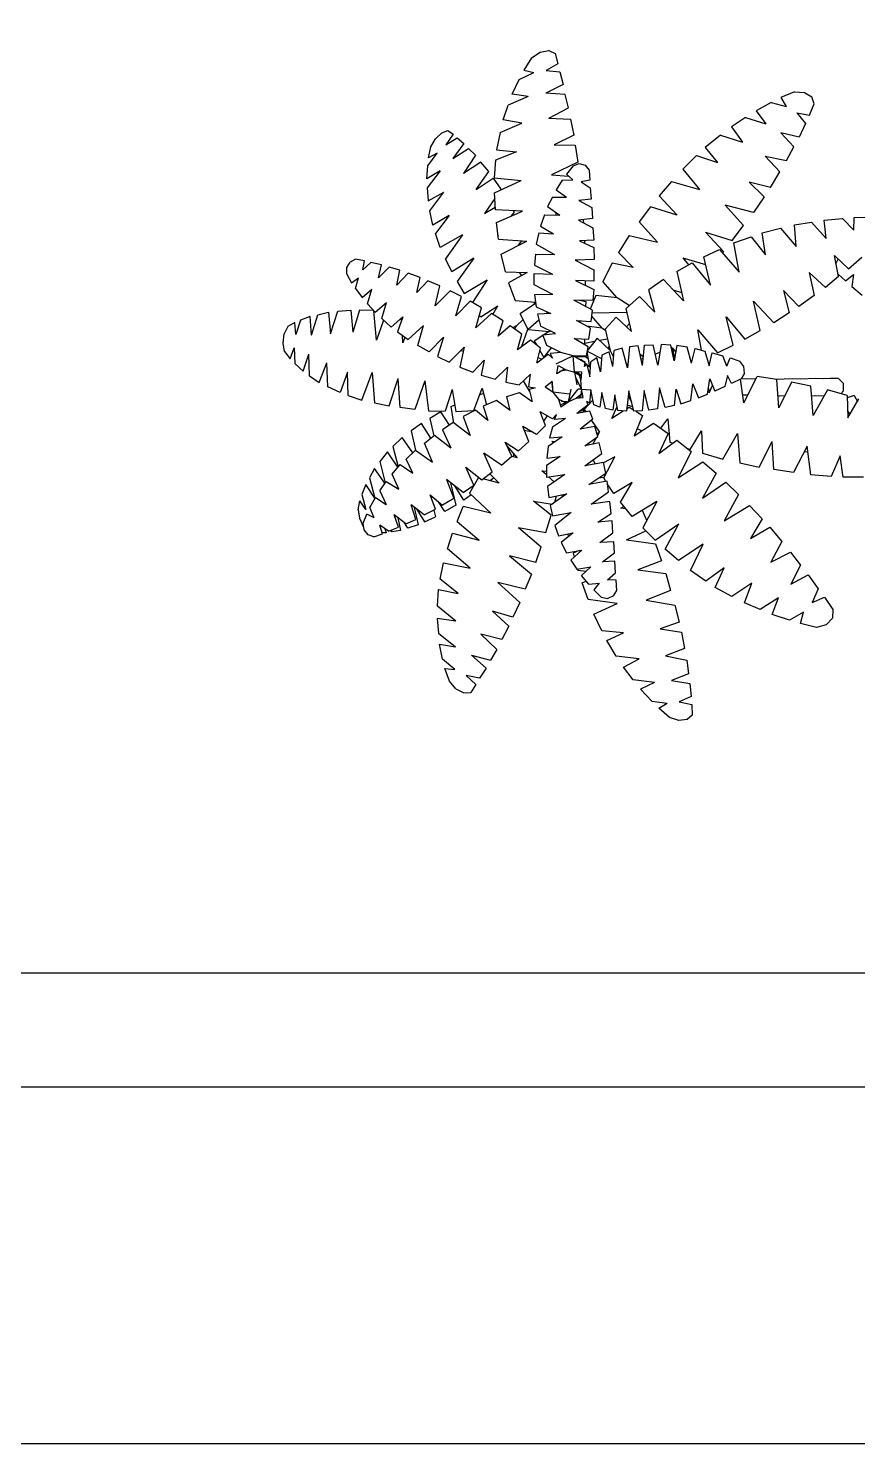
# Model space of a CAD drawing. Header units: inches. Extents: x -0.3 to 32.3, y -27.3 to 12.1.
# Drawn here: x 25.444 to 26.901, y -21.285 to -18.799 of the extents above; entities that cross this region are included whole.
import ezdxf

# ---------------------------------------------------------------- set-up
doc = ezdxf.new("R2010")
doc.units = ezdxf.units.IN
doc.header["$MEASUREMENT"] = 0
doc.layers.add('FUR', color=13, linetype='Continuous')

# ---------------------------------------------------------------- blocks, each defined once
blk = doc.blocks.new('02PTRX27')
at = {"color": 3, "linetype": 'ByBlock'}
for p, q in [((-0.4727, 0.4815), (-0.484, 0.4633)), ((-0.4727, 0.4815), (-0.4604, 0.4898)), ((-0.4604, 0.4898), (-0.4477, 0.4923)), ((-0.4477, 0.4923), (-0.4384, 0.4879)), ((-0.4384, 0.4879), (-0.4342, 0.4727)), ((-0.491, 0.4499), (-0.4695, 0.4599)), ((-0.484, 0.4633), (-0.4695, 0.4599)), ((-0.4342, 0.4727), (-0.4516, 0.4632)), ((-0.4516, 0.4632), (-0.4316, 0.461)), ((-0.4316, 0.461), (-0.4268, 0.4423)), ((-0.5012, 0.4284), (-0.491, 0.4499)), ((-0.4268, 0.4423), (-0.4521, 0.4297)), ((-0.4778, 0.4249), (-0.5071, 0.4124)), ((-0.4778, 0.4249), (-0.5012, 0.4284)), ((-0.4237, 0.4281), (-0.4521, 0.4297)), ((-0.4188, 0.4086), (-0.4237, 0.4281)), ((-0.1222, 0.4161), (-0.1442, 0.4042)), ((-0.1222, 0.4161), (-0.1001, 0.4102)), ((-0.088, 0.4318), (-0.1081, 0.4234)), ((-0.1081, 0.4234), (-0.1001, 0.4102)), ((-0.088, 0.4318), (-0.0737, 0.431)), ((-0.0737, 0.431), (-0.063, 0.4245)), ((-0.0592, 0.4141), (-0.063, 0.4245)), ((-0.5146, 0.3906), (-0.5071, 0.4124)), ((-0.4474, 0.3933), (-0.4188, 0.4086)), ((-0.1596, 0.3944), (-0.1805, 0.3808)), ((-0.1596, 0.3944), (-0.1299, 0.3852)), ((-0.1442, 0.4042), (-0.1299, 0.3852)), ((-0.0849, 0.4009), (-0.0662, 0.3975)), ((-0.0849, 0.4009), (-0.072, 0.3854)), ((-0.0662, 0.3975), (-0.0592, 0.4141)), ((-0.6042, 0.3718), (-0.5956, 0.3751)), ((-0.5956, 0.3751), (-0.5876, 0.3697)), ((-0.519, 0.3723), (-0.4873, 0.3858)), ((-0.4873, 0.3858), (-0.5146, 0.3906)), ((-0.4474, 0.3933), (-0.4158, 0.3917)), ((-0.4158, 0.3917), (-0.4111, 0.3684)), ((-0.1805, 0.3808), (-0.1644, 0.3582)), ((-0.072, 0.3854), (-0.0814, 0.3656)), ((-0.6204, 0.3514), (-0.6136, 0.3629)), ((-0.6136, 0.3629), (-0.6042, 0.3718)), ((-0.5876, 0.3697), (-0.5982, 0.3544)), ((-0.5982, 0.3544), (-0.5819, 0.3647)), ((-0.572, 0.3563), (-0.5879, 0.334)), ((-0.5819, 0.3647), (-0.572, 0.3563)), ((-0.519, 0.3723), (-0.524, 0.3471)), ((-0.4111, 0.3684), (-0.44, 0.3541)), ((-0.44, 0.3541), (-0.4089, 0.3535)), ((-0.4089, 0.3535), (-0.405, 0.3289)), ((-0.1966, 0.3682), (-0.2186, 0.3505)), ((-0.1966, 0.3682), (-0.1644, 0.3582)), ((-0.0893, 0.3511), (-0.1083, 0.3719)), ((-0.0814, 0.3656), (-0.1083, 0.3719)), ((-0.6248, 0.3235), (-0.6112, 0.342)), ((-0.6237, 0.3351), (-0.6204, 0.3514)), ((-0.6112, 0.342), (-0.6237, 0.3351)), ((-0.5879, 0.334), (-0.565, 0.3491)), ((-0.5549, 0.3389), (-0.5724, 0.3125)), ((-0.565, 0.3491), (-0.5549, 0.3389)), ((-0.5256, 0.3316), (-0.5274, 0.3059)), ((-0.495, 0.3438), (-0.5256, 0.3316)), ((-0.524, 0.3471), (-0.495, 0.3438)), ((-0.2313, 0.3387), (-0.2516, 0.3188)), ((-0.2313, 0.3387), (-0.2007, 0.3282)), ((-0.2186, 0.3505), (-0.2007, 0.3282)), ((-0.1309, 0.3376), (-0.1096, 0.3147)), ((-0.1309, 0.3376), (-0.0997, 0.3311)), ((-0.0997, 0.3311), (-0.0893, 0.3511)), ((-0.6259, 0.3046), (-0.6248, 0.3235)), ((-0.6064, 0.3162), (-0.6259, 0.3046)), ((-0.6064, 0.3162), (-0.6255, 0.2912)), ((-0.5469, 0.329), (-0.5724, 0.3125)), ((-0.5537, 0.2887), (-0.5355, 0.3151)), ((-0.5355, 0.3151), (-0.5469, 0.329)), ((-0.405, 0.3289), (-0.4435, 0.3101)), ((-0.4122, 0.3234), (-0.4219, 0.3114)), ((-0.4219, 0.3114), (-0.4125, 0.3032)), ((-0.4122, 0.3234), (-0.4032, 0.3267)), ((-0.4032, 0.3267), (-0.3944, 0.3244)), ((-0.3944, 0.3244), (-0.3887, 0.3172)), ((-0.3887, 0.3172), (-0.3874, 0.3023)), ((-0.2516, 0.3188), (-0.2269, 0.2887)), ((-0.1233, 0.292), (-0.1096, 0.3147)), ((-0.6255, 0.2912), (-0.6242, 0.2725)), ((-0.5537, 0.2887), (-0.5289, 0.3054)), ((-0.5289, 0.3054), (-0.5176, 0.2891)), ((-0.5274, 0.3059), (-0.4879, 0.3018)), ((-0.5271, 0.2841), (-0.4879, 0.3018)), ((-0.4435, 0.3101), (-0.4186, 0.3084)), ((-0.4279, 0.3024), (-0.4369, 0.2883)), ((-0.4279, 0.3024), (-0.4125, 0.3032)), ((-0.3874, 0.3023), (-0.4001, 0.3)), ((-0.4001, 0.3), (-0.3871, 0.2915)), ((-0.3871, 0.2915), (-0.3856, 0.2747)), ((-0.2679, 0.3007), (-0.2859, 0.2797)), ((-0.2679, 0.3007), (-0.2269, 0.2887)), ((-0.1543, 0.2997), (-0.1327, 0.2782)), ((-0.1233, 0.292), (-0.1543, 0.2997)), ((-0.6242, 0.2725), (-0.6013, 0.2849)), ((-0.6216, 0.2576), (-0.6013, 0.2849)), ((-0.5267, 0.2758), (-0.5417, 0.2535)), ((-0.5256, 0.2593), (-0.5271, 0.2841)), ((-0.5176, 0.2891), (-0.5183, 0.288)), ((-0.4424, 0.2778), (-0.4496, 0.2638)), ((-0.4424, 0.2778), (-0.4217, 0.2777)), ((-0.4369, 0.2883), (-0.4217, 0.2777)), ((-0.3856, 0.2747), (-0.4039, 0.2729)), ((-0.4039, 0.2729), (-0.3849, 0.2626)), ((-0.2859, 0.2797), (-0.2597, 0.2514)), ((-0.1327, 0.2782), (-0.1483, 0.2552)), ((-0.6174, 0.2367), (-0.6216, 0.2576)), ((-0.5934, 0.2506), (-0.6174, 0.2367)), ((-0.5934, 0.2506), (-0.6134, 0.2244)), ((-0.5417, 0.2535), (-0.526, 0.2632)), ((-0.486, 0.2572), (-0.5256, 0.2593)), ((-0.524, 0.2406), (-0.486, 0.2572)), ((-0.502, 0.2501), (-0.4979, 0.2558)), ((-0.4979, 0.2558), (-0.4992, 0.2578)), ((-0.4541, 0.2517), (-0.4598, 0.2354)), ((-0.4541, 0.2517), (-0.4316, 0.2513)), ((-0.4496, 0.2638), (-0.4316, 0.2513)), ((-0.4367, 0.2513), (-0.4369, 0.2549)), ((-0.3849, 0.2626), (-0.3836, 0.2462)), ((-0.2989, 0.2634), (-0.3154, 0.2414)), ((-0.2597, 0.2514), (-0.2989, 0.2634)), ((-0.1627, 0.2361), (-0.1895, 0.2657)), ((-0.1483, 0.2552), (-0.1895, 0.2657)), ((-0.521, 0.216), (-0.524, 0.2406)), ((-0.4598, 0.2354), (-0.4408, 0.224)), ((-0.3836, 0.2462), (-0.4041, 0.244)), ((-0.4041, 0.244), (-0.383, 0.2329)), ((-0.3966, 0.2398), (-0.3968, 0.2447)), ((-0.383, 0.2329), (-0.3819, 0.2148)), ((-0.3154, 0.2414), (-0.2886, 0.2117)), ((-0.1792, 0.2141), (-0.1627, 0.2361)), ((-0.1354, 0.2253), (-0.1085, 0.2321)), ((-0.1085, 0.2321), (-0.0858, 0.2056)), ((-0.0883, 0.237), (-0.0634, 0.2409)), ((-0.0858, 0.2056), (-0.0883, 0.237)), ((-0.042, 0.2169), (-0.0634, 0.2409)), ((-0.0445, 0.2439), (-0.018, 0.2463)), ((-0.042, 0.2169), (-0.0445, 0.2439)), ((-0.018, 0.2463), (-0.0013, 0.2295)), ((-0.0013, 0.2295), (-0.0009, 0.2478)), ((-0.0009, 0.2478), (0.0235, 0.2483)), ((-0.6064, 0.204), (-0.6134, 0.2244)), ((-0.5738, 0.2227), (-0.6064, 0.204)), ((-0.5738, 0.2227), (-0.5987, 0.1873)), ((-0.522, 0.2224), (-0.5221, 0.222)), ((-0.5221, 0.222), (-0.522, 0.2221)), ((-0.5221, 0.222), (-0.5218, 0.2209)), ((-0.522, 0.2221), (-0.522, 0.2224)), ((-0.521, 0.216), (-0.48, 0.2134)), ((-0.5174, 0.194), (-0.48, 0.2134)), ((-0.4921, 0.2072), (-0.4873, 0.2138)), ((-0.4624, 0.2252), (-0.4659, 0.2086)), ((-0.4659, 0.2086), (-0.4395, 0.1935)), ((-0.4624, 0.2252), (-0.4408, 0.224)), ((-0.3819, 0.2148), (-0.4028, 0.2139)), ((-0.4028, 0.2139), (-0.3819, 0.2038)), ((-0.3949, 0.21), (-0.3949, 0.2142)), ((-0.3299, 0.2214), (-0.3455, 0.1965)), ((-0.3299, 0.2214), (-0.2886, 0.2117)), ((-0.2185, 0.2262), (-0.1922, 0.1979)), ((-0.2185, 0.2262), (-0.1792, 0.2141)), ((-0.177, 0.2106), (-0.1514, 0.2198)), ((-0.1693, 0.1678), (-0.177, 0.2106)), ((-0.1514, 0.2198), (-0.1305, 0.1934)), ((-0.1305, 0.1934), (-0.1354, 0.2253)), ((-0.7303, 0.1867), (-0.7382, 0.1827)), ((-0.7175, 0.1844), (-0.7303, 0.1867)), ((-0.5894, 0.1682), (-0.5987, 0.1873)), ((-0.5575, 0.1882), (-0.5894, 0.1682)), ((-0.5575, 0.1882), (-0.5819, 0.1543)), ((-0.5111, 0.1682), (-0.5174, 0.194)), ((-0.4673, 0.1941), (-0.4686, 0.178)), ((-0.4673, 0.1941), (-0.4395, 0.1935)), ((-0.3819, 0.2038), (-0.3814, 0.1862)), ((-0.324, 0.1745), (-0.3455, 0.1965)), ((-0.2513, 0.1888), (-0.2432, 0.1785)), ((-0.2513, 0.1888), (-0.2185, 0.1791)), ((-0.221, 0.1904), (-0.1979, 0.2012)), ((-0.2111, 0.1489), (-0.221, 0.1904)), ((-0.1979, 0.2012), (-0.1693, 0.1678)), ((-0.1922, 0.1979), (-0.1937, 0.1962)), ((-0.0297, 0.1923), (-0.009, 0.1729)), ((-0.0236, 0.1614), (-0.0297, 0.1923)), ((-0.0275, 0.1802), (-0.0242, 0.1867)), ((-0.0242, 0.1867), (-0.024, 0.1868)), ((-0.009, 0.1729), (0.0103, 0.1897)), ((-0.7433, 0.1647), (-0.743, 0.1745)), ((-0.743, 0.1745), (-0.7382, 0.1827)), ((-0.7195, 0.1713), (-0.7175, 0.1844)), ((-0.708, 0.1819), (-0.7195, 0.1713)), ((-0.6926, 0.1784), (-0.708, 0.1819)), ((-0.6968, 0.1594), (-0.6926, 0.1784)), ((-0.6814, 0.1751), (-0.6968, 0.1594)), ((-0.6658, 0.1707), (-0.6814, 0.1751)), ((-0.67, 0.1488), (-0.6658, 0.1707)), ((-0.6532, 0.1662), (-0.67, 0.1488)), ((-0.6356, 0.1599), (-0.6532, 0.1662)), ((-0.5111, 0.1682), (-0.4792, 0.1673)), ((-0.4792, 0.1673), (-0.5066, 0.1521)), ((-0.4869, 0.163), (-0.4904, 0.1675)), ((-0.4686, 0.178), (-0.442, 0.1648)), ((-0.3814, 0.1862), (-0.4089, 0.1855)), ((-0.4089, 0.1855), (-0.3816, 0.1714)), ((-0.4054, 0.1855), (-0.4074, 0.1846)), ((-0.3816, 0.1714), (-0.3816, 0.1549)), ((-0.355, 0.1808), (-0.3687, 0.1541)), ((-0.324, 0.1745), (-0.355, 0.1808)), ((-0.2604, 0.1689), (-0.2381, 0.1814)), ((-0.2604, 0.1689), (-0.2505, 0.1257)), ((-0.2381, 0.1814), (-0.2111, 0.1489)), ((-0.0427, 0.1456), (-0.0667, 0.1675)), ((-0.0667, 0.1675), (-0.0594, 0.1338)), ((-0.7433, 0.1647), (-0.7362, 0.1524)), ((-0.7362, 0.1524), (-0.7263, 0.1597)), ((-0.7303, 0.1439), (-0.7263, 0.1597)), ((-0.6407, 0.1379), (-0.6356, 0.1599)), ((-0.6248, 0.1554), (-0.6407, 0.1379)), ((-0.607, 0.1478), (-0.6248, 0.1554)), ((-0.6141, 0.1185), (-0.607, 0.1478)), ((-0.5819, 0.1543), (-0.5713, 0.1365)), ((-0.5713, 0.1365), (-0.5379, 0.1568)), ((-0.5379, 0.1568), (-0.5592, 0.1234)), ((-0.5066, 0.1521), (-0.497, 0.1263)), ((-0.469, 0.1492), (-0.469, 0.1657)), ((-0.469, 0.1657), (-0.442, 0.1648)), ((-0.4415, 0.1351), (-0.469, 0.1492)), ((-0.4426, 0.1648), (-0.4424, 0.1648)), ((-0.4085, 0.1558), (-0.3819, 0.1426)), ((-0.3816, 0.1549), (-0.4085, 0.1558)), ((-0.3938, 0.1484), (-0.3938, 0.1553)), ((-0.3475, 0.1301), (-0.3687, 0.1541)), ((-0.2799, 0.1572), (-0.3015, 0.142)), ((-0.2505, 0.1257), (-0.2799, 0.1572)), ((-0.0236, 0.1614), (-0.0427, 0.1456)), ((-0.0244, 0.1648), (-0.0137, 0.1553)), ((-0.0137, 0.1553), (-0.0018, 0.1646)), ((-0.0018, 0.1646), (-0.004, 0.1471)), ((-0.004, 0.1471), (0.0108, 0.1342)), ((-0.7303, 0.1439), (-0.7206, 0.1306)), ((-0.7206, 0.1306), (-0.7065, 0.143)), ((-0.7129, 0.1216), (-0.7065, 0.143)), ((-0.5921, 0.1405), (-0.6141, 0.1185)), ((-0.5753, 0.1322), (-0.5921, 0.1405)), ((-0.5835, 0.104), (-0.5753, 0.1322)), ((-0.5626, 0.1255), (-0.5835, 0.104)), ((-0.5463, 0.1159), (-0.5626, 0.1255)), ((-0.497, 0.1263), (-0.4672, 0.124)), ((-0.4415, 0.1351), (-0.4684, 0.1345)), ((-0.4684, 0.1345), (-0.4662, 0.1172)), ((-0.3839, 0.1122), (-0.4111, 0.1271)), ((-0.383, 0.1265), (-0.4111, 0.1271)), ((-0.4026, 0.1268), (-0.3935, 0.125)), ((-0.3935, 0.125), (-0.3938, 0.1175)), ((-0.3786, 0.1339), (-0.3871, 0.1137)), ((-0.3819, 0.1426), (-0.383, 0.1265)), ((-0.3475, 0.1301), (-0.3786, 0.1339)), ((-0.3299, 0.1191), (-0.3475, 0.1301)), ((-0.3147, 0.1323), (-0.3346, 0.1148)), ((-0.3147, 0.1323), (-0.2927, 0.1094)), ((-0.2927, 0.1094), (-0.3015, 0.142)), ((-0.2659, 0.1421), (-0.2535, 0.1381)), ((-0.1186, 0.0937), (-0.1483, 0.1256)), ((-0.1386, 0.0825), (-0.1483, 0.1256)), ((-0.0816, 0.1175), (-0.1043, 0.141)), ((-0.1043, 0.141), (-0.0958, 0.1085)), ((-0.0594, 0.1338), (-0.0816, 0.1175)), ((-0.7948, 0.0755), (-0.7857, 0.1054)), ((-0.7857, 0.1054), (-0.7701, 0.1091)), ((-0.7701, 0.1091), (-0.7668, 0.0778)), ((-0.7668, 0.0778), (-0.7565, 0.1106)), ((-0.7565, 0.1106), (-0.7371, 0.1124)), ((-0.7371, 0.1124), (-0.7344, 0.0801)), ((-0.7246, 0.1123), (-0.7344, 0.0801)), ((-0.7043, 0.1118), (-0.7246, 0.1123)), ((-0.7129, 0.1216), (-0.7019, 0.1094)), ((-0.6997, 0.0683), (-0.7036, 0.1111)), ((-0.7019, 0.1094), (-0.6851, 0.1233)), ((-0.692, 0.1001), (-0.6851, 0.1233)), ((-0.5546, 0.0865), (-0.5463, 0.1159)), ((-0.5315, 0.1074), (-0.5546, 0.0865)), ((-0.5494, 0.1051), (-0.5472, 0.1024)), ((-0.5472, 0.1024), (-0.522, 0.1186)), ((-0.5146, 0.0964), (-0.5315, 0.1074)), ((-0.5295, 0.1059), (-0.522, 0.1186)), ((-0.467, 0.1218), (-0.4893, 0.1069)), ((-0.4778, 0.0841), (-0.4893, 0.1069)), ((-0.4679, 0.1212), (-0.4692, 0.1243)), ((-0.4662, 0.1172), (-0.4448, 0.1072)), ((-0.4448, 0.1072), (-0.4644, 0.1064)), ((-0.4644, 0.1064), (-0.46, 0.0889)), ((-0.4519, 0.1068), (-0.4494, 0.1091)), ((-0.3858, 0.0958), (-0.3839, 0.1122)), ((-0.3845, 0.1085), (-0.3334, 0.1091)), ((-0.3264, 0.0808), (-0.3346, 0.1148)), ((-0.0958, 0.1085), (-0.1186, 0.0937)), ((-0.8295, 0.0882), (-0.8346, 0.0776)), ((-0.819, 0.0942), (-0.8295, 0.0882)), ((-0.8176, 0.0764), (-0.819, 0.0942)), ((-0.8108, 0.0975), (-0.8176, 0.0764)), ((-0.7967, 0.1028), (-0.8108, 0.0975)), ((-0.7948, 0.0755), (-0.7967, 0.1028)), ((-0.6895, 0.0977), (-0.6997, 0.0683)), ((-0.6781, 0.0875), (-0.692, 0.1001)), ((-0.6614, 0.1026), (-0.6781, 0.0875)), ((-0.6614, 0.1026), (-0.6688, 0.0805)), ((-0.6631, 0.0976), (-0.6633, 0.1009)), ((-0.6532, 0.0693), (-0.6308, 0.09)), ((-0.6391, 0.0606), (-0.6308, 0.09)), ((-0.5216, 0.0742), (-0.5146, 0.0964)), ((-0.504, 0.0894), (-0.5216, 0.0742)), ((-0.4871, 0.0772), (-0.504, 0.0894)), ((-0.495, 0.0892), (-0.5, 0.0864)), ((-0.4974, 0.0845), (-0.495, 0.0892)), ((-0.495, 0.0892), (-0.4853, 0.0986)), ((-0.4877, 0.0583), (-0.4781, 0.0844)), ((-0.4624, 0.0977), (-0.4778, 0.0841)), ((-0.4778, 0.0841), (-0.4472, 0.0812)), ((-0.4378, 0.078), (-0.46, 0.0889)), ((-0.3865, 0.0858), (-0.407, 0.0971)), ((-0.407, 0.0971), (-0.3858, 0.0958)), ((-0.4004, 0.0966), (-0.4036, 0.0951)), ((-0.3702, 0.086), (-0.3918, 0.0886)), ((-0.3889, 0.07), (-0.3865, 0.0858)), ((-0.385, 0.1035), (-0.3702, 0.086)), ((-0.3647, 0.0826), (-0.3702, 0.086)), ((-0.3651, 0.0844), (-0.3489, 0.1018)), ((-0.3651, 0.0844), (-0.3577, 0.053)), ((-0.3489, 0.1018), (-0.3264, 0.0808)), ((-0.3295, 0.0929), (-0.3341, 0.0878)), ((-0.2295, 0.0834), (-0.201, 0.05)), ((-0.224, 0.0535), (-0.2295, 0.0834)), ((-0.1879, 0.1024), (-0.1607, 0.0699)), ((-0.178, 0.061), (-0.1879, 0.1024)), ((-0.8363, 0.064), (-0.8346, 0.0776)), ((-0.8342, 0.0517), (-0.8363, 0.064)), ((-0.6688, 0.0805), (-0.6532, 0.0693)), ((-0.6611, 0.0645), (-0.6618, 0.0754)), ((-0.6583, 0.0728), (-0.6611, 0.0645)), ((-0.6019, 0.0727), (-0.6227, 0.0512)), ((-0.6019, 0.0727), (-0.6103, 0.0445)), ((-0.4932, 0.0541), (-0.4871, 0.0772)), ((-0.4745, 0.0683), (-0.4932, 0.0541)), ((-0.4598, 0.0564), (-0.4745, 0.0683)), ((-0.4562, 0.0753), (-0.4688, 0.0667)), ((-0.4688, 0.0667), (-0.4653, 0.0608)), ((-0.4563, 0.0761), (-0.4378, 0.078)), ((-0.4503, 0.0605), (-0.4563, 0.0761)), ((-0.4472, 0.0812), (-0.4547, 0.0762)), ((-0.4505, 0.0815), (-0.4496, 0.0795)), ((-0.4472, 0.0812), (-0.4453, 0.0815)), ((-0.4103, 0.0706), (-0.3889, 0.07)), ((-0.3902, 0.0585), (-0.4103, 0.0706)), ((-0.3951, 0.0613), (-0.3948, 0.0701)), ((-0.3951, 0.064), (-0.3807, 0.0667)), ((-0.3768, 0.0715), (-0.3913, 0.0529)), ((-0.3577, 0.053), (-0.3768, 0.0715)), ((-0.3733, 0.0681), (-0.3618, 0.0701)), ((-0.1607, 0.0699), (-0.1386, 0.0825)), ((-0.8342, 0.0517), (-0.826, 0.0409)), ((-0.826, 0.0409), (-0.8201, 0.0569)), ((-0.8201, 0.0569), (-0.8192, 0.0341)), ((-0.8071, 0.0231), (-0.7985, 0.048)), ((-0.7976, 0.0161), (-0.7985, 0.048)), ((-0.6227, 0.0512), (-0.6391, 0.0606)), ((-0.6103, 0.0445), (-0.5932, 0.036)), ((-0.5713, 0.0582), (-0.5932, 0.036)), ((-0.5713, 0.0582), (-0.5777, 0.0288)), ((-0.576, 0.0534), (-0.5725, 0.0523)), ((-0.4655, 0.061), (-0.4655, 0.061)), ((-0.465, 0.0352), (-0.4598, 0.0564)), ((-0.465, 0.0352), (-0.4486, 0.0477)), ((-0.4582, 0.0403), (-0.4633, 0.0426)), ((-0.4607, 0.053), (-0.4547, 0.0431)), ((-0.4554, 0.0425), (-0.4551, 0.0436)), ((-0.4547, 0.0431), (-0.4439, 0.0572)), ((-0.4547, 0.0431), (-0.4547, 0.043)), ((-0.4298, 0.0503), (-0.4503, 0.0605)), ((-0.4486, 0.0477), (-0.442, 0.042)), ((-0.4298, 0.0503), (-0.4455, 0.049)), ((-0.4455, 0.049), (-0.442, 0.042)), ((-0.412, 0.0456), (-0.4375, 0.0332)), ((-0.412, 0.0456), (-0.4298, 0.0503)), ((-0.412, 0.0456), (-0.3927, 0.0452)), ((-0.3942, 0.0354), (-0.412, 0.0456)), ((-0.41, 0.0217), (-0.412, 0.0456)), ((-0.4098, 0.0455), (-0.4109, 0.0448)), ((-0.4096, 0.0441), (-0.3938, 0.0442)), ((-0.3938, 0.0442), (-0.3946, 0.0452)), ((-0.3938, 0.0442), (-0.3898, 0.0417)), ((-0.3927, 0.0452), (-0.3902, 0.0585)), ((-0.3874, 0.0291), (-0.3916, 0.0516)), ((-0.3915, 0.0522), (-0.3706, 0.0413)), ((-0.3775, 0.0425), (-0.3861, 0.0368)), ((-0.372, 0.022), (-0.3775, 0.0425)), ((-0.37, 0.0462), (-0.372, 0.022)), ((-0.3592, 0.0511), (-0.37, 0.0462)), ((-0.3592, 0.0591), (-0.3614, 0.0564)), ((-0.3537, 0.0297), (-0.3592, 0.0511)), ((-0.3577, 0.053), (-0.353, 0.0433)), ((-0.3537, 0.0297), (-0.3522, 0.0533)), ((-0.3401, 0.0567), (-0.3522, 0.0533)), ((-0.3326, 0.0276), (-0.3401, 0.0567)), ((-0.3295, 0.0584), (-0.3326, 0.0276)), ((-0.3171, 0.0602), (-0.3295, 0.0584)), ((-0.3105, 0.0315), (-0.3171, 0.0602)), ((-0.3094, 0.0439), (-0.3141, 0.0474)), ((-0.3127, 0.0407), (-0.3095, 0.0419)), ((-0.3105, 0.0315), (-0.3075, 0.0612)), ((-0.3075, 0.0612), (-0.2951, 0.0617)), ((-0.2879, 0.0319), (-0.2951, 0.0617)), ((-0.2852, 0.0503), (-0.2919, 0.048)), ((-0.2833, 0.0619), (-0.2879, 0.0319)), ((-0.2692, 0.061), (-0.2833, 0.0619)), ((-0.2641, 0.038), (-0.2692, 0.061)), ((-0.2689, 0.0586), (-0.2665, 0.0568)), ((-0.2665, 0.0568), (-0.2683, 0.0562)), ((-0.2665, 0.0568), (-0.2619, 0.0508)), ((-0.2665, 0.0568), (-0.2637, 0.0406)), ((-0.2602, 0.0604), (-0.2641, 0.038)), ((-0.245, 0.0579), (-0.2602, 0.0604)), ((-0.2388, 0.0345), (-0.245, 0.0579)), ((-0.2388, 0.0345), (-0.2335, 0.056)), ((-0.2335, 0.056), (-0.2194, 0.0524)), ((-0.2194, 0.0524), (-0.2131, 0.031)), ((-0.2131, 0.031), (-0.2084, 0.0498)), ((-0.2084, 0.0498), (-0.1928, 0.0453)), ((-0.201, 0.05), (-0.178, 0.061)), ((-0.1873, 0.0301), (-0.1928, 0.0453)), ((-0.1873, 0.0301), (-0.1825, 0.0424)), ((-0.1825, 0.0424), (-0.1681, 0.0375)), ((-0.8192, 0.0341), (-0.8071, 0.0231)), ((-0.7837, 0.0066), (-0.7725, 0.0352)), ((-0.771, 0.0002), (-0.7725, 0.0352)), ((-0.7421, 0.0213), (-0.7531, -0.0084)), ((-0.7411, -0.0126), (-0.7421, 0.0213)), ((-0.721, -0.0193), (-0.706, 0.021)), ((-0.706, 0.021), (-0.7028, -0.0235)), ((-0.5777, 0.0288), (-0.5586, 0.0215)), ((-0.5586, 0.0215), (-0.5423, 0.0389)), ((-0.5423, 0.0389), (-0.5465, 0.017)), ((-0.526, 0.0111), (-0.5082, 0.0286)), ((-0.5082, 0.0286), (-0.5106, 0.0068)), ((-0.4358, 0.0193), (-0.434, 0.0313)), ((-0.4246, 0.0261), (-0.4358, 0.0193)), ((-0.434, 0.0313), (-0.4224, 0.025)), ((-0.4321, 0.0232), (-0.4224, 0.025)), ((-0.4321, 0.0232), (-0.4314, 0.022)), ((-0.4224, 0.025), (-0.41, 0.0217)), ((-0.3999, 0.0221), (-0.41, 0.0217)), ((-0.41, 0.0217), (-0.4004, 0.0156)), ((-0.41, 0.0217), (-0.4065, 0.0031)), ((-0.4085, 0.0208), (-0.4089, 0.0217)), ((-0.4037, 0.0217), (-0.4059, 0.0191)), ((-0.4008, 0.01), (-0.4037, 0.0217)), ((-0.401, 0.0401), (-0.4014, 0.0395)), ((-0.3979, 0.0374), (-0.401, 0.0401)), ((-0.3999, 0.0221), (-0.4008, 0.01)), ((-0.3995, 0.0384), (-0.3953, 0.0371)), ((-0.3953, 0.0371), (-0.3955, 0.036)), ((-0.3953, 0.0297), (-0.3942, 0.0354)), ((-0.392, 0.0326), (-0.3953, 0.0297)), ((-0.3944, 0.0346), (-0.3874, 0.0291)), ((-0.392, 0.0326), (-0.3876, 0.0147)), ((-0.3894, 0.0305), (-0.388, 0.0312)), ((-0.3876, 0.0147), (-0.3861, 0.0368)), ((-0.3874, 0.0291), (-0.3869, 0.0276)), ((-0.3535, 0.0326), (-0.3546, 0.0331)), ((-0.3321, 0.0335), (-0.3341, 0.0327)), ((-0.1622, 0.0297), (-0.1681, 0.0375)), ((-0.1615, 0.0202), (-0.1622, 0.0297)), ((-0.7976, 0.0161), (-0.7837, 0.0066)), ((-0.7531, -0.0084), (-0.771, 0.0002)), ((-0.6814, -0.0279), (-0.6678, 0.0123)), ((-0.6653, -0.0304), (-0.6678, 0.0123)), ((-0.6292, 0.0086), (-0.6436, -0.033)), ((-0.6292, 0.0086), (-0.6237, -0.0351)), ((-0.5465, 0.017), (-0.526, 0.0111)), ((-0.5106, 0.0068), (-0.4912, 0.0029)), ((-0.4912, 0.0029), (-0.4745, 0.0187)), ((-0.4853, 0.0086), (-0.4754, -0.0079)), ((-0.4767, -0.0001), (-0.4745, 0.0187)), ((-0.4426, 0.0078), (-0.4529, -0.0006)), ((-0.4435, 0.0071), (-0.4426, 0.0062)), ((-0.4426, 0.0049), (-0.443, 0.0049)), ((-0.443, 0.0049), (-0.4417, -0.0076)), ((-0.4426, 0.0078), (-0.4422, -0.005)), ((-0.4054, 0.0198), (-0.4085, 0.0206)), ((-0.4085, 0.0136), (-0.3999, -0.0035)), ((-0.4032, 0.0191), (-0.4003, 0.0182)), ((-0.3999, -0.0035), (-0.4008, 0.01)), ((-0.2399, -0.0199), (-0.237, 0.0043)), ((-0.237, 0.0043), (-0.2287, -0.0162)), ((-0.2152, -0.0105), (-0.2119, 0.0116)), ((-0.213, -0.0086), (-0.2082, 0.002)), ((-0.2119, 0.0116), (-0.2047, -0.0062)), ((-0.1899, 0.0005), (-0.2047, -0.0062)), ((-0.1864, 0.0164), (-0.1899, 0.0005)), ((-0.1802, 0.0049), (-0.1864, 0.0164)), ((-0.1664, 0.0117), (-0.1802, 0.0049)), ((-0.1624, -0.0236), (-0.1673, 0.0112)), ((-0.1615, 0.0202), (-0.1664, 0.0117)), ((-0.1624, -0.0236), (-0.1426, 0.015)), ((-0.114, 0.0108), (-0.1426, 0.015)), ((-0.1112, -0.0305), (-0.114, 0.0108)), ((-0.0926, 0.0068), (-0.1112, -0.0305)), ((-0.0643, 0.0009), (-0.0926, 0.0068)), ((-0.0608, -0.042), (-0.0643, 0.0009)), ((-0.7411, -0.0126), (-0.721, -0.0193)), ((-0.5888, -0.0037), (-0.5993, -0.0357)), ((-0.5888, -0.0037), (-0.5835, -0.036)), ((-0.5573, -0.0346), (-0.5449, -0.0018)), ((-0.543, -0.0099), (-0.5487, -0.0117)), ((-0.5449, -0.0018), (-0.539, -0.0263)), ((-0.524, -0.02), (-0.5436, -0.0281)), ((-0.5042, -0.0348), (-0.524, -0.02)), ((-0.5091, -0.0141), (-0.4906, -0.0081)), ((-0.5042, -0.0348), (-0.5091, -0.0141)), ((-0.4906, -0.0081), (-0.4719, -0.0215)), ((-0.4767, -0.0001), (-0.4677, -0.0015)), ((-0.4677, -0.0015), (-0.4763, -0.0037)), ((-0.4763, -0.0037), (-0.4719, -0.0215)), ((-0.4417, -0.0076), (-0.4529, -0.0006)), ((-0.4422, -0.005), (-0.442, -0.0051)), ((-0.4417, -0.0076), (-0.4334, -0.018)), ((-0.4169, -0.0105), (-0.4417, -0.0076)), ((-0.4334, -0.018), (-0.4301, -0.0294)), ((-0.4334, -0.018), (-0.4219, -0.0235)), ((-0.4332, -0.0191), (-0.4327, -0.0183)), ((-0.4292, -0.0216), (-0.4287, -0.0203)), ((-0.4153, -0.0033), (-0.4195, -0.0217)), ((-0.4195, -0.0217), (-0.4045, -0.0034)), ((-0.4195, -0.0217), (-0.4076, -0.0166)), ((-0.4076, -0.0166), (-0.3986, -0.0094)), ((-0.4076, -0.0166), (-0.3973, -0.0154)), ((-0.4069, -0.016), (-0.4065, -0.0165)), ((-0.3999, -0.0035), (-0.4045, -0.0034)), ((-0.4015, -0.0159), (-0.4041, -0.0138)), ((-0.4014, -0.0159), (-0.4015, -0.0159)), ((-0.3999, -0.0035), (-0.4014, -0.0159)), ((-0.3999, -0.0035), (-0.3863, -0.0046)), ((-0.3973, -0.0154), (-0.3999, -0.0035)), ((-0.3834, -0.0195), (-0.3957, -0.0332)), ((-0.3863, -0.0046), (-0.3883, -0.0235)), ((-0.3819, -0.0261), (-0.3863, -0.0046)), ((-0.37, -0.0082), (-0.3728, -0.0297)), ((-0.3695, -0.0115), (-0.3706, -0.0122)), ((-0.3649, -0.0316), (-0.37, -0.0082)), ((-0.351, -0.0119), (-0.3537, -0.0342)), ((-0.35, -0.0167), (-0.3515, -0.0159)), ((-0.3464, -0.0348), (-0.351, -0.0119)), ((-0.3304, -0.0057), (-0.3341, -0.0358)), ((-0.3315, -0.0137), (-0.3268, -0.0217)), ((-0.3233, -0.0356), (-0.3304, -0.0057)), ((-0.3079, -0.0053), (-0.3108, -0.0351)), ((-0.3013, -0.0341), (-0.3079, -0.0053)), ((-0.2857, -0.0015), (-0.2888, -0.0323)), ((-0.2773, -0.0304), (-0.2857, -0.0015)), ((-0.2635, -0.0271), (-0.2613, -0.0034)), ((-0.2613, -0.0034), (-0.2546, -0.0249)), ((-0.2546, -0.0249), (-0.2399, -0.0199)), ((-0.2287, -0.0162), (-0.2152, -0.0105)), ((-0.2141, -0.0024), (-0.213, -0.0086)), ((-0.0396, -0.0046), (-0.0608, -0.042)), ((-0.011, -0.0127), (-0.0396, -0.0046)), ((-0.0009, -0.0126), (-0.011, -0.0162)), ((-0.011, -0.0127), (-0.0099, -0.0453)), ((-0.0099, -0.0453), (0.0062, -0.0177)), ((-0.0009, -0.0126), (0.004, -0.0214)), ((-0.7028, -0.0235), (-0.6814, -0.0279)), ((-0.6436, -0.033), (-0.6653, -0.0304)), ((-0.6237, -0.0351), (-0.5993, -0.0357)), ((-0.6057, -0.0368), (-0.6218, -0.0461)), ((-0.5931, -0.0561), (-0.6057, -0.0368)), ((-0.5907, -0.0286), (-0.5852, -0.0263)), ((-0.5865, -0.0533), (-0.5907, -0.0286)), ((-0.5835, -0.036), (-0.5573, -0.0346)), ((-0.5549, -0.034), (-0.5729, -0.0435)), ((-0.5366, -0.049), (-0.5549, -0.034)), ((-0.5436, -0.0281), (-0.5366, -0.049)), ((-0.4525, -0.0564), (-0.4602, -0.0364)), ((-0.4424, -0.0468), (-0.4602, -0.0364)), ((-0.4365, -0.0407), (-0.4424, -0.0468)), ((-0.4391, -0.0477), (-0.4365, -0.0407)), ((-0.431, -0.0263), (-0.4226, -0.0231)), ((-0.4301, -0.0294), (-0.4195, -0.0217)), ((-0.4195, -0.0217), (-0.4292, -0.0216)), ((-0.39, -0.0265), (-0.4065, -0.0389)), ((-0.3874, -0.0354), (-0.4065, -0.0389)), ((-0.4052, -0.0379), (-0.4052, -0.0384)), ((-0.4028, -0.036), (-0.3957, -0.0332)), ((-0.3957, -0.0332), (-0.3977, -0.0373)), ((-0.3968, -0.0316), (-0.3957, -0.0332)), ((-0.3957, -0.0332), (-0.3957, -0.0308)), ((-0.3957, -0.0332), (-0.3935, -0.0365)), ((-0.39, -0.0265), (-0.392, -0.0215)), ((-0.3883, -0.0235), (-0.392, -0.0215)), ((-0.3832, -0.0475), (-0.3874, -0.0354)), ((-0.3728, -0.0297), (-0.3819, -0.0261)), ((-0.3537, -0.0342), (-0.3649, -0.0316)), ((-0.3554, -0.0462), (-0.3477, -0.0286)), ((-0.3389, -0.0354), (-0.3554, -0.0462)), ((-0.3341, -0.0358), (-0.3464, -0.0348)), ((-0.3337, -0.0321), (-0.3299, -0.0296)), ((-0.3249, -0.0292), (-0.3332, -0.0269)), ((-0.3299, -0.0296), (-0.3238, -0.0334)), ((-0.324, -0.0332), (-0.324, -0.0334)), ((-0.3108, -0.0351), (-0.3233, -0.0356)), ((-0.3205, -0.0356), (-0.3103, -0.0418)), ((-0.2888, -0.0323), (-0.3013, -0.0341)), ((-0.2635, -0.0271), (-0.2773, -0.0304)), ((-0.0103, -0.0362), (-0.0071, -0.0404)), ((-0.6337, -0.0536), (-0.6491, -0.0645)), ((-0.62, -0.0749), (-0.6337, -0.0536)), ((-0.6218, -0.0461), (-0.616, -0.0717)), ((-0.5874, -0.0524), (-0.6031, -0.0627)), ((-0.5626, -0.0712), (-0.5874, -0.0524)), ((-0.5729, -0.0435), (-0.5626, -0.0712)), ((-0.4769, -0.0798), (-0.4858, -0.058)), ((-0.4655, -0.0695), (-0.4858, -0.058)), ((-0.4655, -0.0695), (-0.4525, -0.0564)), ((-0.4551, -0.0501), (-0.4497, -0.0426)), ((-0.4424, -0.0591), (-0.4464, -0.0747)), ((-0.4234, -0.0462), (-0.4424, -0.0591)), ((-0.4234, -0.0462), (-0.4391, -0.0477)), ((-0.3832, -0.0475), (-0.4015, -0.0621)), ((-0.3805, -0.058), (-0.4015, -0.0621)), ((-0.3852, -0.0491), (-0.3735, -0.0662)), ((-0.3761, -0.0726), (-0.3805, -0.058)), ((-0.3546, -0.0442), (-0.3533, -0.0448)), ((-0.3103, -0.0418), (-0.3226, -0.0717)), ((-0.3226, -0.0717), (-0.2945, -0.053)), ((-0.3183, -0.0611), (-0.3182, -0.0611)), ((-0.3182, -0.0611), (-0.3114, -0.0643)), ((-0.2945, -0.053), (-0.2731, -0.0681)), ((-0.2837, -0.0607), (-0.2734, -0.0469)), ((-0.2734, -0.0469), (-0.2703, -0.0808)), ((-0.662, -0.0743), (-0.6757, -0.0871)), ((-0.6468, -0.0965), (-0.662, -0.0743)), ((-0.6491, -0.0645), (-0.6429, -0.0927)), ((-0.6297, -0.0822), (-0.6147, -0.0709)), ((-0.6176, -0.11), (-0.6297, -0.0822)), ((-0.6147, -0.0709), (-0.5912, -0.0893)), ((-0.6031, -0.0627), (-0.5912, -0.0893)), ((-0.5016, -0.1015), (-0.5115, -0.0808)), ((-0.5115, -0.0808), (-0.4919, -0.0936)), ((-0.4919, -0.0936), (-0.4769, -0.0798)), ((-0.4716, -0.0662), (-0.4836, -0.0638)), ((-0.4279, -0.0733), (-0.4485, -0.0874)), ((-0.4464, -0.0747), (-0.4279, -0.0733)), ((-0.4406, -0.082), (-0.4433, -0.0793)), ((-0.4433, -0.0793), (-0.4375, -0.0799)), ((-0.3949, -0.0865), (-0.3761, -0.0726)), ((-0.3741, -0.0819), (-0.3949, -0.0865)), ((-0.383, -0.0839), (-0.3775, -0.0737)), ((-0.3775, -0.0683), (-0.3735, -0.0662)), ((-0.3764, -0.0716), (-0.3735, -0.0662)), ((-0.3702, -0.0973), (-0.3741, -0.0819)), ((-0.2731, -0.0681), (-0.2868, -0.0975)), ((-0.2868, -0.0975), (-0.2602, -0.0782)), ((-0.2703, -0.0808), (-0.2661, -0.0825)), ((-0.2602, -0.0782), (-0.2392, -0.0946)), ((-0.241, -0.0916), (-0.2241, -0.0643)), ((-0.2241, -0.0643), (-0.2227, -0.097)), ((-0.1932, -0.1056), (-0.1714, -0.0684)), ((-0.1714, -0.0684), (-0.1679, -0.1113)), ((-0.1397, -0.1174), (-0.121, -0.08)), ((-0.1182, -0.1212), (-0.121, -0.08)), ((-0.6836, -0.0949), (-0.695, -0.1091)), ((-0.6684, -0.1175), (-0.6836, -0.0949)), ((-0.6757, -0.0871), (-0.6678, -0.117)), ((-0.6565, -0.1056), (-0.6425, -0.0925)), ((-0.6425, -0.0925), (-0.6176, -0.11)), ((-0.5306, -0.1246), (-0.5425, -0.0969)), ((-0.517, -0.1144), (-0.5425, -0.0969)), ((-0.517, -0.1144), (-0.5016, -0.1015)), ((-0.5093, -0.0856), (-0.4939, -0.1039)), ((-0.4939, -0.1039), (-0.5022, -0.102)), ((-0.5016, -0.1015), (-0.5018, -0.1018)), ((-0.5018, -0.1018), (-0.5014, -0.1023)), ((-0.4981, -0.103), (-0.4992, -0.0977)), ((-0.431, -0.1021), (-0.451, -0.115)), ((-0.4485, -0.0874), (-0.4507, -0.1046)), ((-0.4507, -0.1046), (-0.431, -0.1021)), ((-0.3951, -0.1157), (-0.3702, -0.0973)), ((-0.3508, -0.1026), (-0.3675, -0.1111)), ((-0.3673, -0.1332), (-0.3508, -0.1026)), ((-0.2392, -0.0946), (-0.2582, -0.1334)), ((-0.2448, -0.0903), (-0.241, -0.0916)), ((-0.2227, -0.097), (-0.1932, -0.1056)), ((-0.0698, -0.0869), (-0.0896, -0.1255)), ((-0.0687, -0.0958), (-0.074, -0.0949)), ((-0.0643, -0.129), (-0.0698, -0.0869)), ((-0.0211, -0.1012), (-0.0346, -0.1312)), ((-0.0167, -0.1323), (-0.0211, -0.1012)), ((-0.7025, -0.1194), (-0.7102, -0.1331)), ((-0.6874, -0.141), (-0.7025, -0.1194)), ((-0.695, -0.1091), (-0.6871, -0.1405)), ((-0.677, -0.1278), (-0.6649, -0.1136)), ((-0.6649, -0.1136), (-0.6464, -0.1263)), ((-0.6464, -0.1263), (-0.6565, -0.1056)), ((-0.5691, -0.1175), (-0.5454, -0.1359)), ((-0.5571, -0.144), (-0.5691, -0.1175)), ((-0.4576, -0.1228), (-0.451, -0.1234)), ((-0.451, -0.1289), (-0.4576, -0.1228)), ((-0.451, -0.115), (-0.4508, -0.132)), ((-0.3675, -0.1107), (-0.3951, -0.1157)), ((-0.3796, -0.1129), (-0.3827, -0.1065)), ((-0.3643, -0.1261), (-0.3675, -0.1107)), ((-0.2582, -0.1334), (-0.2221, -0.1095)), ((-0.2221, -0.1095), (-0.2027, -0.1262)), ((-0.1679, -0.1113), (-0.1397, -0.1174)), ((-0.0896, -0.1255), (-0.1182, -0.1212)), ((-0.7153, -0.1431), (-0.721, -0.1576)), ((-0.7023, -0.1631), (-0.7153, -0.1431)), ((-0.7102, -0.1331), (-0.7023, -0.1631)), ((-0.6948, -0.152), (-0.6856, -0.1384)), ((-0.6856, -0.1384), (-0.6671, -0.1497)), ((-0.6671, -0.1497), (-0.677, -0.1278)), ((-0.5975, -0.1356), (-0.5866, -0.1635)), ((-0.5729, -0.1544), (-0.5975, -0.1356)), ((-0.5914, -0.1404), (-0.5837, -0.1734)), ((-0.5729, -0.1544), (-0.5571, -0.144)), ((-0.5507, -0.1328), (-0.5636, -0.1554)), ((-0.5454, -0.1359), (-0.5306, -0.1246)), ((-0.5201, -0.1412), (-0.5439, -0.1348)), ((-0.534, -0.1272), (-0.5201, -0.1412)), ((-0.5282, -0.1332), (-0.5335, -0.1376)), ((-0.4508, -0.132), (-0.4243, -0.1283)), ((-0.4243, -0.1283), (-0.4496, -0.146)), ((-0.4479, -0.1316), (-0.4397, -0.139)), ((-0.4256, -0.1285), (-0.425, -0.1288)), ((-0.3889, -0.143), (-0.3643, -0.1261)), ((-0.3623, -0.1379), (-0.3889, -0.143)), ((-0.3748, -0.1332), (-0.3669, -0.1323)), ((-0.3642, -0.1383), (-0.3673, -0.1332)), ((-0.3601, -0.1537), (-0.3623, -0.1379)), ((-0.3526, -0.1559), (-0.362, -0.1417)), ((-0.3257, -0.1401), (-0.3526, -0.1559)), ((-0.3425, -0.169), (-0.3257, -0.1401)), ((-0.3273, -0.1411), (-0.3268, -0.1421)), ((-0.2027, -0.1262), (-0.2229, -0.1629)), ((-0.2229, -0.1629), (-0.1884, -0.1393)), ((-0.1884, -0.1393), (-0.1703, -0.1574)), ((-0.0346, -0.1312), (-0.0643, -0.129)), ((0.0126, -0.1322), (-0.0167, -0.1323)), ((-0.721, -0.1576), (-0.7153, -0.1795)), ((-0.7093, -0.1768), (-0.7014, -0.1621)), ((-0.7023, -0.1638), (-0.7023, -0.1631)), ((-0.7014, -0.1621), (-0.6858, -0.1722)), ((-0.6948, -0.152), (-0.6858, -0.1722)), ((-0.6132, -0.1791), (-0.6213, -0.1582)), ((-0.6213, -0.1582), (-0.6031, -0.1731)), ((-0.6187, -0.1652), (-0.6198, -0.1596)), ((-0.5866, -0.1635), (-0.6031, -0.1731)), ((-0.5718, -0.1657), (-0.5852, -0.1451)), ((-0.561, -0.158), (-0.5718, -0.1657)), ((-0.5636, -0.1554), (-0.5326, -0.185)), ((-0.4496, -0.146), (-0.4475, -0.1619)), ((-0.4475, -0.1619), (-0.421, -0.1568)), ((-0.421, -0.1568), (-0.4455, -0.1737)), ((-0.4386, -0.1689), (-0.4362, -0.1597)), ((-0.4278, -0.1615), (-0.4281, -0.1582)), ((-0.3854, -0.1715), (-0.3601, -0.1537)), ((-0.1703, -0.1574), (-0.1908, -0.1959)), ((-0.7265, -0.18), (-0.7239, -0.1667)), ((-0.7265, -0.18), (-0.7245, -0.1924)), ((-0.7153, -0.1795), (-0.7239, -0.1667)), ((-0.7193, -0.1995), (-0.714, -0.1861)), ((-0.7032, -0.1918), (-0.714, -0.1861)), ((-0.7032, -0.1918), (-0.7093, -0.1768)), ((-0.6299, -0.1875), (-0.649, -0.1729)), ((-0.642, -0.1939), (-0.649, -0.1729)), ((-0.6444, -0.1765), (-0.6389, -0.202)), ((-0.6405, -0.1796), (-0.6293, -0.1977)), ((-0.6299, -0.1875), (-0.6132, -0.1791)), ((-0.6156, -0.1803), (-0.6134, -0.1904)), ((-0.5997, -0.1825), (-0.6092, -0.1682)), ((-0.5837, -0.1734), (-0.5997, -0.1825)), ((-0.5819, -0.1973), (-0.5727, -0.1752)), ((-0.5326, -0.185), (-0.5727, -0.1752)), ((-0.4699, -0.1673), (-0.4426, -0.1717)), ((-0.4442, -0.188), (-0.4699, -0.1673)), ((-0.4455, -0.1737), (-0.4422, -0.189)), ((-0.4422, -0.189), (-0.4147, -0.1841)), ((-0.4147, -0.1841), (-0.4387, -0.2027)), ((-0.3581, -0.168), (-0.3854, -0.1715)), ((-0.3757, -0.1982), (-0.3563, -0.1852)), ((-0.3563, -0.1852), (-0.3581, -0.168)), ((-0.3257, -0.1897), (-0.3425, -0.169)), ((-0.3422, -0.1774), (-0.3378, -0.1751)), ((-0.3352, -0.1783), (-0.3422, -0.1774)), ((-0.2894, -0.1679), (-0.3257, -0.1897)), ((-0.311, -0.1809), (-0.3103, -0.1809)), ((-0.3044, -0.1957), (-0.3103, -0.1809)), ((-0.2894, -0.1679), (-0.3099, -0.2062)), ((-0.1908, -0.1959), (-0.1539, -0.1735)), ((-0.1539, -0.1735), (-0.1356, -0.1934)), ((-0.7245, -0.1924), (-0.7193, -0.2044)), ((-0.7179, -0.2092), (-0.7193, -0.1995)), ((-0.7193, -0.2044), (-0.7186, -0.2056)), ((-0.6821, -0.2111), (-0.695, -0.2022)), ((-0.6911, -0.2149), (-0.695, -0.2022)), ((-0.6821, -0.2111), (-0.6675, -0.2053)), ((-0.6568, -0.2004), (-0.6741, -0.1871)), ((-0.6675, -0.2053), (-0.6741, -0.1871)), ((-0.6684, -0.1915), (-0.6645, -0.2101)), ((-0.6539, -0.2069), (-0.659, -0.1988)), ((-0.6568, -0.2004), (-0.642, -0.1939)), ((-0.6389, -0.202), (-0.6539, -0.2069)), ((-0.6293, -0.1977), (-0.6134, -0.1904)), ((-0.5819, -0.1973), (-0.5496, -0.2242)), ((-0.4921, -0.2059), (-0.4518, -0.2134)), ((-0.4921, -0.2059), (-0.4589, -0.2342)), ((-0.4518, -0.2134), (-0.4442, -0.188)), ((-0.4387, -0.2027), (-0.4332, -0.2182)), ((-0.355, -0.1959), (-0.3757, -0.1982)), ((-0.3537, -0.2137), (-0.355, -0.1959)), ((-0.3099, -0.2062), (-0.2918, -0.2243)), ((-0.2918, -0.2243), (-0.2573, -0.2007)), ((-0.2775, -0.2375), (-0.2573, -0.2007)), ((-0.1356, -0.1934), (-0.1523, -0.222)), ((-0.1523, -0.222), (-0.1243, -0.2056)), ((-0.1243, -0.2056), (-0.1068, -0.2265)), ((-0.712, -0.2165), (-0.7179, -0.2092)), ((-0.7038, -0.2193), (-0.712, -0.2165)), ((-0.7038, -0.2193), (-0.6911, -0.2149)), ((-0.6858, -0.2136), (-0.6917, -0.2137)), ((-0.6873, -0.2076), (-0.6858, -0.2136)), ((-0.6772, -0.2121), (-0.6786, -0.2098)), ((-0.6777, -0.2094), (-0.6772, -0.2121)), ((-0.6645, -0.2101), (-0.6772, -0.2121)), ((-0.5958, -0.2373), (-0.5883, -0.2143)), ((-0.5883, -0.2143), (-0.5496, -0.2242)), ((-0.4332, -0.2182), (-0.412, -0.2137)), ((-0.412, -0.2137), (-0.4294, -0.2279)), ((-0.4294, -0.2279), (-0.4217, -0.2429)), ((-0.4186, -0.2191), (-0.4193, -0.2153)), ((-0.3731, -0.2277), (-0.3537, -0.2137)), ((-0.3524, -0.2268), (-0.3731, -0.2277)), ((-0.3517, -0.243), (-0.3524, -0.2268)), ((-0.3337, -0.224), (-0.3057, -0.2105)), ((-0.3337, -0.224), (-0.2916, -0.2298)), ((-0.1068, -0.2265), (-0.1228, -0.2565)), ((-0.5626, -0.2656), (-0.5958, -0.2373)), ((-0.5053, -0.2473), (-0.473, -0.2742)), ((-0.4666, -0.2572), (-0.5053, -0.2473)), ((-0.4666, -0.2572), (-0.4589, -0.2342)), ((-0.4217, -0.2429), (-0.3995, -0.239)), ((-0.3995, -0.239), (-0.4155, -0.2539)), ((-0.403, -0.2396), (-0.4122, -0.2434)), ((-0.4122, -0.2434), (-0.4105, -0.2492)), ((-0.3691, -0.2562), (-0.3517, -0.243)), ((-0.2916, -0.2298), (-0.2826, -0.2544)), ((-0.258, -0.2543), (-0.2775, -0.2375)), ((-0.2219, -0.2302), (-0.258, -0.2543)), ((-0.2403, -0.2687), (-0.2219, -0.2302)), ((-0.1228, -0.2565), (-0.0938, -0.2418)), ((-0.0938, -0.2418), (-0.0794, -0.2612)), ((-0.6066, -0.2817), (-0.6019, -0.2576)), ((-0.6019, -0.2576), (-0.5626, -0.2656)), ((-0.4155, -0.2539), (-0.4067, -0.2667)), ((-0.4067, -0.2667), (-0.3861, -0.2634)), ((-0.4056, -0.2666), (-0.405, -0.2681)), ((-0.405, -0.2681), (-0.3929, -0.2697)), ((-0.3999, -0.2762), (-0.3861, -0.2634)), ((-0.3508, -0.2551), (-0.3691, -0.2562)), ((-0.35, -0.2721), (-0.3508, -0.2551)), ((-0.2826, -0.2544), (-0.3172, -0.2679)), ((-0.3172, -0.2679), (-0.2766, -0.2731)), ((-0.2181, -0.2842), (-0.2403, -0.2687)), ((-0.191, -0.2648), (-0.2181, -0.2842)), ((-0.204, -0.2935), (-0.191, -0.2648)), ((-0.0794, -0.2612), (-0.0933, -0.2886)), ((-0.5804, -0.3023), (-0.6066, -0.2817)), ((-0.4822, -0.2963), (-0.5223, -0.2865)), ((-0.5223, -0.2865), (-0.4901, -0.3156)), ((-0.473, -0.2742), (-0.4822, -0.2963)), ((-0.3891, -0.2888), (-0.3999, -0.2762)), ((-0.399, -0.2868), (-0.3929, -0.2844)), ((-0.3902, -0.3113), (-0.399, -0.2868)), ((-0.3891, -0.2888), (-0.3737, -0.2875)), ((-0.3737, -0.2875), (-0.3819, -0.297)), ((-0.3618, -0.2824), (-0.35, -0.2721)), ((-0.3491, -0.2828), (-0.3618, -0.2824)), ((-0.3614, -0.282), (-0.361, -0.2825)), ((-0.3482, -0.298), (-0.3491, -0.2828)), ((-0.2766, -0.2731), (-0.2694, -0.2979)), ((-0.1508, -0.2875), (-0.1796, -0.3067)), ((-0.1615, -0.3162), (-0.1508, -0.2875)), ((-0.0933, -0.2886), (-0.0682, -0.2753)), ((-0.0682, -0.2753), (-0.0537, -0.2954)), ((-0.6105, -0.3211), (-0.609, -0.2967)), ((-0.609, -0.2967), (-0.5804, -0.3023)), ((-0.3819, -0.297), (-0.3708, -0.3076)), ((-0.3708, -0.3076), (-0.3614, -0.3096)), ((-0.353, -0.3059), (-0.3614, -0.3096)), ((-0.353, -0.3059), (-0.3482, -0.298)), ((-0.2694, -0.2979), (-0.305, -0.3124)), ((-0.1796, -0.3067), (-0.204, -0.2935)), ((-0.1114, -0.3086), (-0.1382, -0.326)), ((-0.1208, -0.3332), (-0.1114, -0.3086)), ((-0.0537, -0.2954), (-0.0623, -0.3157)), ((-0.0623, -0.3157), (-0.0442, -0.3079)), ((-0.0442, -0.3079), (-0.0319, -0.3257)), ((-0.5835, -0.343), (-0.6105, -0.3211)), ((-0.5001, -0.3371), (-0.5302, -0.3283)), ((-0.5302, -0.3283), (-0.506, -0.3502)), ((-0.4901, -0.3156), (-0.5001, -0.3371)), ((-0.3478, -0.3172), (-0.3902, -0.3113)), ((-0.3818, -0.3327), (-0.3478, -0.3172)), ((-0.305, -0.3124), (-0.2632, -0.3194)), ((-0.2632, -0.3194), (-0.2571, -0.3443)), ((-0.1382, -0.326), (-0.1615, -0.3162)), ((-0.0751, -0.3298), (-0.0955, -0.3415)), ((-0.0794, -0.3466), (-0.0751, -0.3298)), ((-0.0319, -0.3257), (-0.0326, -0.3387)), ((-0.5835, -0.343), (-0.611, -0.3388)), ((-0.611, -0.3388), (-0.6092, -0.3607)), ((-0.506, -0.3502), (-0.5165, -0.37)), ((-0.3702, -0.3569), (-0.3818, -0.3327)), ((-0.2571, -0.3443), (-0.2848, -0.354)), ((-0.0955, -0.3415), (-0.1208, -0.3332)), ((-0.0559, -0.3524), (-0.0794, -0.3466)), ((-0.0416, -0.3485), (-0.0559, -0.3524)), ((-0.0326, -0.3387), (-0.0416, -0.3485)), ((-0.6092, -0.3607), (-0.5843, -0.3807)), ((-0.5165, -0.37), (-0.5472, -0.3619)), ((-0.5472, -0.3619), (-0.5236, -0.3843)), ((-0.3381, -0.3599), (-0.3702, -0.3569)), ((-0.3629, -0.3714), (-0.3381, -0.3599)), ((-0.3489, -0.3942), (-0.3629, -0.3714)), ((-0.2848, -0.354), (-0.2533, -0.3592)), ((-0.2533, -0.3592), (-0.2491, -0.383)), ((-0.6075, -0.3766), (-0.5843, -0.3807)), ((-0.603, -0.3985), (-0.6075, -0.3766)), ((-0.5608, -0.3929), (-0.5331, -0.4001)), ((-0.5608, -0.3929), (-0.5395, -0.4117)), ((-0.5236, -0.3843), (-0.5331, -0.4001)), ((-0.2491, -0.383), (-0.2767, -0.3937)), ((-0.585, -0.4138), (-0.603, -0.3985)), ((-0.5931, -0.431), (-0.5997, -0.4121)), ((-0.5997, -0.4121), (-0.585, -0.4138)), ((-0.5395, -0.4117), (-0.5489, -0.4265)), ((-0.3154, -0.3981), (-0.3489, -0.3942)), ((-0.3385, -0.4104), (-0.3154, -0.3981)), ((-0.3242, -0.429), (-0.3385, -0.4104)), ((-0.2767, -0.3937), (-0.2458, -0.4)), ((-0.2458, -0.4), (-0.2432, -0.4199)), ((-0.5835, -0.442), (-0.5931, -0.431)), ((-0.5489, -0.4265), (-0.5685, -0.4224)), ((-0.5685, -0.4224), (-0.5542, -0.4358)), ((-0.2932, -0.4325), (-0.3242, -0.429)), ((-0.2932, -0.4325), (-0.3134, -0.4424)), ((-0.2432, -0.4199), (-0.2683, -0.4297)), ((-0.2683, -0.4297), (-0.2412, -0.4343)), ((-0.2412, -0.4343), (-0.2395, -0.4534)), ((-0.5835, -0.442), (-0.572, -0.448)), ((-0.572, -0.448), (-0.5619, -0.4473)), ((-0.5542, -0.4358), (-0.5619, -0.4473)), ((-0.3134, -0.4424), (-0.2971, -0.4598)), ((-0.2395, -0.4534), (-0.2569, -0.4611)), ((-0.2971, -0.4598), (-0.2744, -0.4631)), ((-0.2866, -0.4704), (-0.2744, -0.4631)), ((-0.2709, -0.484), (-0.2866, -0.4704)), ((-0.2569, -0.4611), (-0.2384, -0.465)), ((-0.2384, -0.465), (-0.2377, -0.4803)), ((-0.2573, -0.4884), (-0.2709, -0.484)), ((-0.245, -0.487), (-0.2573, -0.4884)), ((-0.2377, -0.4803), (-0.245, -0.487))]:
    blk.add_line(p, q, dxfattribs=at)
at = {"color": 7, "linetype": 'ByBlock'}
for p, q in [((-0.2113, 0.0101), (-0.2122, 0.0101)), ((-0.1582, 0.0116), (-0.1673, 0.0111)), ((-0.1446, 0.0111), (-0.1582, 0.0116)), ((-0.0904, 0.0119), (-0.1157, 0.011)), ((-0.0581, 0.012), (-0.0788, 0.0114)), ((-0.046, 0.0116), (-0.0581, 0.012)), ((-0.0361, 0.0122), (-0.046, 0.0116)), ((-0.0346, 0.0123), (-0.0361, 0.0122)), ((-0.0238, 0.0123), (-0.0346, 0.0123)), ((-0.0163, 0.0048), (-0.0238, 0.0123)), ((-0.0163, -0.006), (-0.0163, 0.0048)), ((-0.2119, -0.006), (-0.2135, -0.0059)), ((-0.1637, -0.012), (-0.164, -0.012)), ((-0.1567, -0.0123), (-0.1637, -0.012)), ((-0.1125, -0.013), (-0.1103, -0.013)), ((-0.1103, -0.013), (-0.1024, -0.0127)), ((-0.0632, -0.013), (-0.0581, -0.0127)), ((-0.0581, -0.0127), (-0.046, -0.0133)), ((-0.046, -0.0133), (-0.0445, -0.0133)), ((-0.0163, -0.006), (-0.0205, -0.0101))]:
    blk.add_line(p, q, dxfattribs=at)
at = {"linetype": 'ByBlock'}
blk.add_line((-0.0788, 0.0114), (-0.0904, 0.0119), dxfattribs=at)

msp = doc.modelspace()

# ---------------------------------------------------------------- linework, layer by layer
at = {"lineweight": 30}
for p, q in [((21.253, -20.4578), (30.803, -20.4578)), ((21.053, -20.6578), (31.003, -20.6578))]:
    msp.add_line(p, q, dxfattribs=at)
msp.add_lwpolyline([(18.2609, 12.0746), (32.2936, 12.0746), (32.2936, -21.2848), (18.2609, -21.2848)], close=True)

# ---------------------------------------------------------------- block references
at = {"layer": 'FUR', "xscale": 1.199999999999818, "yscale": 1.199999999999818, "zscale": 1.199999999999818}
msp.add_blockref('02PTRX27', (26.8955, -19.4286), dxfattribs=at)

doc.saveas('drawing.dxf')
